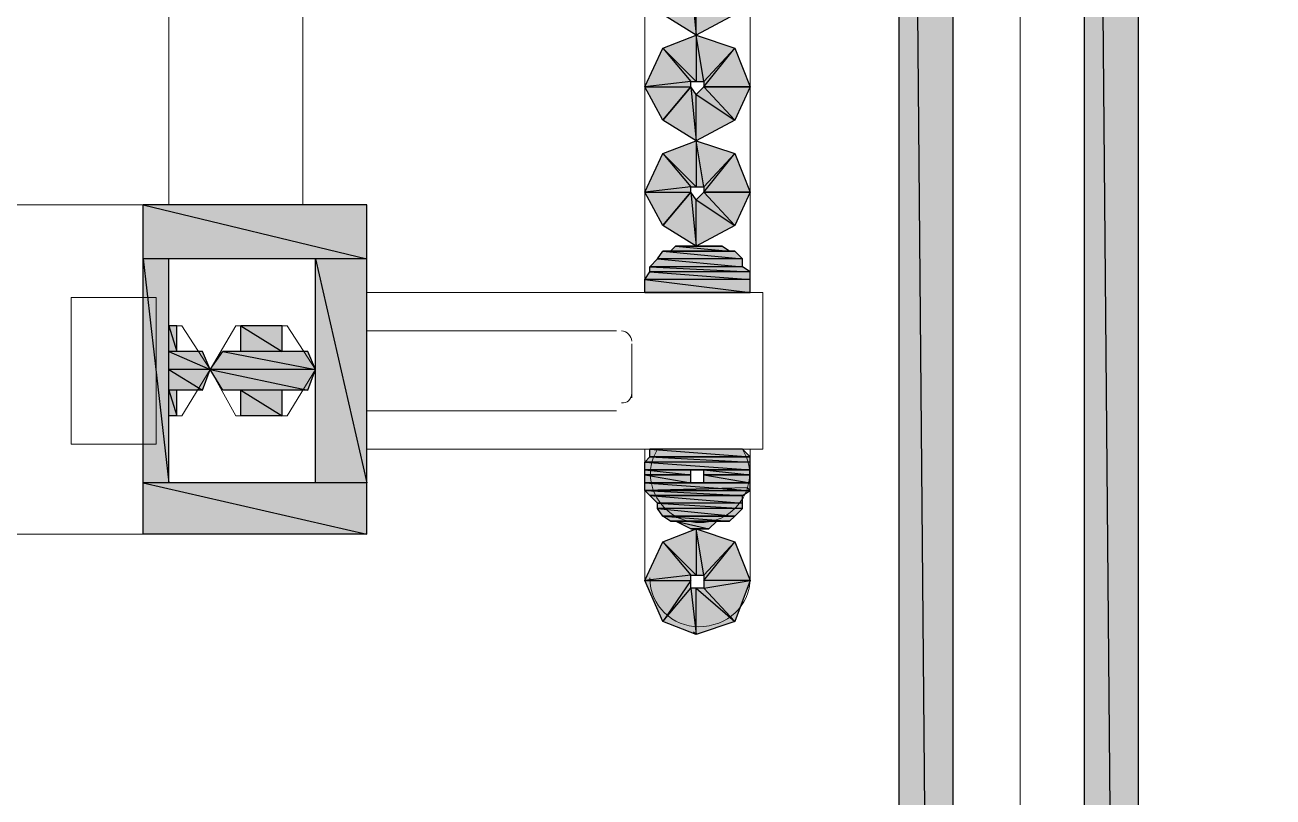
# Model space of a CAD drawing. Header units: millimetres. Extents: x 53 to 176, y -29 to 32.
# Drawn here: x 121.12 to 121.798, y -11.25 to -10.831 of the extents above; entities that cross this region are included whole.
import ezdxf

# ---------------------------------------------------------------- set-up
doc = ezdxf.new("R2010")
doc.units = ezdxf.units.MM
doc.layers.add('15 - Quadro de medição', color=6, linetype='Continuous')

msp = doc.modelspace()

# ---------------------------------------------------------------- hatches: boundary and pattern name
at = {"layer": '15 - Quadro de medição', "true_color": 0x000007}
h = msp.add_hatch(color=7, dxfattribs=at)
h.paths.add_polyline_path([(121.62431, -9.68853), (121.59498, -9.68853), (121.62431, -13.03237)])
h.paths.add_polyline_path([(121.59498, -9.68853), (121.62431, -13.03237), (121.59498, -13.03237)])
h = msp.add_hatch(color=7, dxfattribs=at)
h.paths.add_polyline_path([(121.72488, -9.68853), (121.69555, -9.68853), (121.72488, -13.03237)])
h.paths.add_polyline_path([(121.69555, -9.68853), (121.72488, -13.03237), (121.69555, -13.03237)])
h = msp.add_hatch(color=7, dxfattribs=at)
h.paths.add_polyline_path([(121.46648, -10.82549), (121.48184, -10.80734), (121.48464, -10.83667)])
h.paths.add_polyline_path([(121.48184, -10.80734), (121.48464, -10.83667), (121.48464, -10.81153)])
h.paths.add_polyline_path([(121.48464, -10.83667), (121.48464, -10.81153), (121.50559, -10.82549)])
h.paths.add_polyline_path([(121.48464, -10.81153), (121.50559, -10.82549), (121.48883, -10.80734)])
h.paths.add_polyline_path([(121.50559, -10.82549), (121.48883, -10.80734), (121.51397, -10.80734)])
h = msp.add_hatch(color=7, dxfattribs=at)
h.paths.add_polyline_path([(121.51397, -10.8646), (121.48883, -10.8646), (121.50559, -10.84365)])
h.paths.add_polyline_path([(121.48883, -10.8646), (121.50559, -10.84365), (121.48883, -10.86181)])
h.paths.add_polyline_path([(121.50559, -10.84365), (121.48883, -10.86181), (121.48464, -10.83667)])
h.paths.add_polyline_path([(121.48883, -10.86181), (121.48464, -10.83667), (121.48464, -10.86181)])
h.paths.add_polyline_path([(121.48464, -10.83667), (121.48464, -10.86181), (121.46648, -10.84365)])
h.paths.add_polyline_path([(121.48464, -10.86181), (121.46648, -10.84365), (121.48184, -10.86181)])
h.paths.add_polyline_path([(121.46648, -10.84365), (121.48184, -10.86181), (121.4567, -10.8646)])
h.paths.add_polyline_path([(121.48184, -10.86181), (121.4567, -10.8646), (121.48184, -10.8646)])
h.paths.add_polyline_path([(121.4567, -10.8646), (121.48184, -10.8646), (121.46648, -10.88276)])
h = msp.add_hatch(color=7, dxfattribs=at)
h.paths.add_polyline_path([(121.46648, -10.88276), (121.48184, -10.8646), (121.48464, -10.89394)])
h.paths.add_polyline_path([(121.48184, -10.8646), (121.48464, -10.89394), (121.48464, -10.86879)])
h.paths.add_polyline_path([(121.48464, -10.89394), (121.48464, -10.86879), (121.50559, -10.88276)])
h.paths.add_polyline_path([(121.48464, -10.86879), (121.50559, -10.88276), (121.48883, -10.8646)])
h.paths.add_polyline_path([(121.50559, -10.88276), (121.48883, -10.8646), (121.51397, -10.8646)])
h = msp.add_hatch(color=7, dxfattribs=at)
h.paths.add_polyline_path([(121.51397, -10.92187), (121.48883, -10.92187), (121.50559, -10.90092)])
h.paths.add_polyline_path([(121.48883, -10.92187), (121.50559, -10.90092), (121.48883, -10.91908)])
h.paths.add_polyline_path([(121.50559, -10.90092), (121.48883, -10.91908), (121.48464, -10.89394)])
h.paths.add_polyline_path([(121.48883, -10.91908), (121.48464, -10.89394), (121.48464, -10.91908)])
h.paths.add_polyline_path([(121.48464, -10.89394), (121.48464, -10.91908), (121.46648, -10.90092)])
h.paths.add_polyline_path([(121.48464, -10.91908), (121.46648, -10.90092), (121.48184, -10.91908)])
h.paths.add_polyline_path([(121.46648, -10.90092), (121.48184, -10.91908), (121.4567, -10.92187)])
h.paths.add_polyline_path([(121.48184, -10.91908), (121.4567, -10.92187), (121.48184, -10.92187)])
h.paths.add_polyline_path([(121.4567, -10.92187), (121.48184, -10.92187), (121.46648, -10.94003)])
h = msp.add_hatch(color=7, dxfattribs=at)
h.paths.add_polyline_path([(121.46648, -10.94003), (121.48184, -10.92187), (121.48464, -10.9512)])
h.paths.add_polyline_path([(121.48184, -10.92187), (121.48464, -10.9512), (121.48464, -10.92606)])
h.paths.add_polyline_path([(121.48464, -10.9512), (121.48464, -10.92606), (121.50559, -10.94003)])
h.paths.add_polyline_path([(121.48464, -10.92606), (121.50559, -10.94003), (121.48883, -10.92187)])
h.paths.add_polyline_path([(121.50559, -10.94003), (121.48883, -10.92187), (121.51397, -10.92187)])
h = msp.add_hatch(color=7, dxfattribs=at)
h.paths.add_polyline_path([(121.30585, -10.92885), (121.18433, -10.92885), (121.30585, -10.95819)])
h.paths.add_polyline_path([(121.18433, -10.92885), (121.30585, -10.95819), (121.18433, -10.95819)])
h = msp.add_hatch(color=7, dxfattribs=at)
h.paths.add_polyline_path([(121.50559, -10.954), (121.46648, -10.954), (121.50978, -10.95819)])
h.paths.add_polyline_path([(121.46648, -10.954), (121.50978, -10.95819), (121.46369, -10.95819)])
h = msp.add_hatch(color=7, dxfattribs=at)
h.paths.add_polyline_path([(121.4986, -10.9512), (121.47346, -10.9512), (121.50279, -10.954)])
h.paths.add_polyline_path([(121.47346, -10.9512), (121.50279, -10.954), (121.47067, -10.954)])
h = msp.add_hatch(color=7, dxfattribs=at)
h.paths.add_polyline_path([(121.1983, -10.95819), (121.18433, -10.95819), (121.1983, -11.0797)])
h.paths.add_polyline_path([(121.18433, -10.95819), (121.1983, -11.0797), (121.18433, -11.0797)])
h = msp.add_hatch(color=7, dxfattribs=at)
h.paths.add_polyline_path([(121.30585, -10.95819), (121.27792, -10.95819), (121.30585, -11.0797)])
h.paths.add_polyline_path([(121.27792, -10.95819), (121.30585, -11.0797), (121.27792, -11.0797)])
h = msp.add_hatch(color=7, dxfattribs=at)
h.paths.add_polyline_path([(121.50978, -10.95819), (121.46369, -10.95819), (121.50978, -10.96238)])
h.paths.add_polyline_path([(121.46369, -10.95819), (121.50978, -10.96238), (121.4595, -10.96238)])
h = msp.add_hatch(color=7, dxfattribs=at)
h.paths.add_polyline_path([(121.51397, -10.96517), (121.4595, -10.96517), (121.51397, -10.96936)])
h.paths.add_polyline_path([(121.4595, -10.96517), (121.51397, -10.96936), (121.4567, -10.96936)])
h = msp.add_hatch(color=7, dxfattribs=at)
h.paths.add_polyline_path([(121.50978, -10.96238), (121.4595, -10.96238), (121.51397, -10.96517)])
h.paths.add_polyline_path([(121.4595, -10.96238), (121.51397, -10.96517), (121.4595, -10.96517)])
h = msp.add_hatch(color=7, dxfattribs=at)
h.paths.add_polyline_path([(121.51397, -10.96936), (121.4567, -10.96936), (121.51397, -10.97634)])
h.paths.add_polyline_path([(121.4567, -10.96936), (121.51397, -10.97634), (121.4567, -10.97634)])
h.paths.add_polyline_path([(121.51397, -10.97634), (121.4567, -10.97634)])
h.paths.add_polyline_path([(121.4567, -10.97634), (121.51397, -10.97634), (121.51257, -10.97634)])
h = msp.add_hatch(color=7, dxfattribs=at)
h.paths.add_polyline_path([(121.20249, -10.9945), (121.1983, -10.9945), (121.20249, -11.00847)])
h.paths.add_polyline_path([(121.1983, -10.9945), (121.20249, -11.00847), (121.1983, -11.00847)])
h = msp.add_hatch(color=7, dxfattribs=at)
h.paths.add_polyline_path([(121.25976, -10.9945), (121.23741, -10.9945), (121.25976, -11.00847)])
h.paths.add_polyline_path([(121.23741, -10.9945), (121.25976, -11.00847), (121.23741, -11.00847)])
h = msp.add_hatch(color=7, dxfattribs=at)
h.paths.add_polyline_path([(121.21646, -11.00847), (121.1983, -11.00847), (121.22065, -11.01825)])
h.paths.add_polyline_path([(121.1983, -11.00847), (121.22065, -11.01825), (121.1983, -11.01825)])
h = msp.add_hatch(color=7, dxfattribs=at)
h.paths.add_polyline_path([(121.27373, -11.00847), (121.22763, -11.00847), (121.27792, -11.01825)])
h.paths.add_polyline_path([(121.22763, -11.00847), (121.27792, -11.01825), (121.22065, -11.01825)])
h = msp.add_hatch(color=7, dxfattribs=at)
h.paths.add_polyline_path([(121.22065, -11.01825), (121.1983, -11.01825), (121.21646, -11.02942)])
h.paths.add_polyline_path([(121.1983, -11.01825), (121.21646, -11.02942), (121.1983, -11.02942)])
h = msp.add_hatch(color=7, dxfattribs=at)
h.paths.add_polyline_path([(121.27792, -11.01825), (121.22065, -11.01825), (121.27373, -11.02942)])
h.paths.add_polyline_path([(121.22065, -11.01825), (121.27373, -11.02942), (121.22763, -11.02942)])
h = msp.add_hatch(color=7, dxfattribs=at)
h.paths.add_polyline_path([(121.20249, -11.02942), (121.1983, -11.02942), (121.20249, -11.04339)])
h.paths.add_polyline_path([(121.1983, -11.02942), (121.20249, -11.04339), (121.1983, -11.04339)])
h = msp.add_hatch(color=7, dxfattribs=at)
h.paths.add_polyline_path([(121.25976, -11.02942), (121.23741, -11.02942), (121.25976, -11.04339)])
h.paths.add_polyline_path([(121.23741, -11.02942), (121.25976, -11.04339), (121.23741, -11.04339)])
h = msp.add_hatch(color=7, dxfattribs=at)
h.paths.add_polyline_path([(121.50978, -11.06155), (121.4595, -11.06155), (121.51397, -11.06574)])
h.paths.add_polyline_path([(121.4595, -11.06155), (121.51397, -11.06574), (121.4595, -11.06574)])
h.paths.add_polyline_path([(121.51397, -11.06574), (121.4595, -11.06574)])
h.paths.add_polyline_path([(121.4595, -11.06574), (121.51397, -11.06574), (121.51257, -11.06574)])
h = msp.add_hatch(color=7, dxfattribs=at)
h.paths.add_polyline_path([(121.51397, -11.06574), (121.4595, -11.06574), (121.51397, -11.06853)])
h.paths.add_polyline_path([(121.4595, -11.06574), (121.51397, -11.06853), (121.4567, -11.06853)])
h = msp.add_hatch(color=7, dxfattribs=at)
h.paths.add_polyline_path([(121.51397, -11.06853), (121.4567, -11.06853), (121.51397, -11.07272)])
h.paths.add_polyline_path([(121.4567, -11.06853), (121.51397, -11.07272), (121.4567, -11.07272)])
h.paths.add_polyline_path([(121.51397, -11.07272), (121.4567, -11.07272)])
h.paths.add_polyline_path([(121.4567, -11.07272), (121.51397, -11.07272), (121.51257, -11.07272)])
h.paths.add_polyline_path([(121.51397, -11.07272), (121.51257, -11.07272), (121.48464, -11.07272)])
h.paths.add_polyline_path([(121.51397, -11.07272), (121.48464, -11.07272)])
h = msp.add_hatch(color=7, dxfattribs=at)
h.paths.add_polyline_path([(121.48184, -11.07272), (121.48045, -11.07272), (121.4567, -11.07272)])
h.paths.add_polyline_path([(121.48184, -11.07272), (121.4567, -11.07272), (121.48464, -11.07272)])
h = msp.add_hatch(color=7, dxfattribs=at)
h.paths.add_polyline_path([(121.4567, -11.07272), (121.48184, -11.07272), (121.48045, -11.07272)])
h.paths.add_polyline_path([(121.48184, -11.07272), (121.48045, -11.07272), (121.4567, -11.07272)])
h = msp.add_hatch(color=7, dxfattribs=at)
h.paths.add_polyline_path([(121.48184, -11.07272), (121.4567, -11.07272), (121.48184, -11.07551)])
h.paths.add_polyline_path([(121.4567, -11.07272), (121.48184, -11.07551), (121.4567, -11.07551)])
h = msp.add_hatch(color=7, dxfattribs=at)
h.paths.add_polyline_path([(121.4567, -11.07551), (121.48184, -11.07551), (121.48045, -11.07551)])
h.paths.add_polyline_path([(121.48184, -11.07551), (121.48045, -11.07551), (121.4567, -11.07551)])
h = msp.add_hatch(color=7, dxfattribs=at)
h.paths.add_polyline_path([(121.4567, -11.07551), (121.48184, -11.07551), (121.48045, -11.07551)])
h.paths.add_polyline_path([(121.48184, -11.07551), (121.48045, -11.07551), (121.4567, -11.07551)])
h = msp.add_hatch(color=7, dxfattribs=at)
h.paths.add_polyline_path([(121.4567, -11.07551), (121.48184, -11.07551), (121.48045, -11.07551)])
h.paths.add_polyline_path([(121.48184, -11.07551), (121.48045, -11.07551), (121.4567, -11.07551)])
h = msp.add_hatch(color=7, dxfattribs=at)
h.paths.add_polyline_path([(121.4567, -11.07551), (121.48184, -11.07551), (121.48045, -11.07551)])
h.paths.add_polyline_path([(121.48184, -11.07551), (121.48045, -11.07551), (121.4567, -11.07551)])
h.paths.add_polyline_path([(121.48184, -11.07551), (121.4567, -11.07551)])
h.paths.add_polyline_path([(121.4567, -11.07551), (121.48184, -11.07551), (121.48045, -11.07551)])
h = msp.add_hatch(color=7, dxfattribs=at)
h.paths.add_polyline_path([(121.4567, -11.07551), (121.48184, -11.07551), (121.48045, -11.07551)])
h.paths.add_polyline_path([(121.48184, -11.07551), (121.48045, -11.07551), (121.4567, -11.07551)])
h = msp.add_hatch(color=7, dxfattribs=at)
h.paths.add_polyline_path([(121.48184, -11.07551), (121.4567, -11.07551), (121.48184, -11.0797)])
h.paths.add_polyline_path([(121.4567, -11.07551), (121.48184, -11.0797), (121.4567, -11.0797)])
h = msp.add_hatch(color=7, dxfattribs=at)
h.paths.add_polyline_path([(121.48883, -11.07272), (121.51397, -11.07272), (121.51257, -11.07272)])
h.paths.add_polyline_path([(121.51397, -11.07272), (121.51257, -11.07272), (121.48883, -11.07272)])
h = msp.add_hatch(color=7, dxfattribs=at)
h.paths.add_polyline_path([(121.48883, -11.07272), (121.51397, -11.07272), (121.51257, -11.07272)])
h.paths.add_polyline_path([(121.51397, -11.07272), (121.51257, -11.07272), (121.48883, -11.07272)])
h = msp.add_hatch(color=7, dxfattribs=at)
h.paths.add_polyline_path([(121.48883, -11.07272), (121.51397, -11.07272), (121.51257, -11.07272)])
h.paths.add_polyline_path([(121.51397, -11.07272), (121.51257, -11.07272), (121.48883, -11.07272)])
h = msp.add_hatch(color=7, dxfattribs=at)
h.paths.add_polyline_path([(121.51397, -11.07272), (121.48883, -11.07272), (121.51397, -11.07551)])
h.paths.add_polyline_path([(121.48883, -11.07272), (121.51397, -11.07551), (121.48883, -11.07551)])
h = msp.add_hatch(color=7, dxfattribs=at)
h.paths.add_polyline_path([(121.48883, -11.07551), (121.51397, -11.07551), (121.51257, -11.07551)])
h.paths.add_polyline_path([(121.51397, -11.07551), (121.51257, -11.07551), (121.48883, -11.07551)])
h.paths.add_polyline_path([(121.51397, -11.07551), (121.48883, -11.07551)])
h.paths.add_polyline_path([(121.48883, -11.07551), (121.51397, -11.07551), (121.51257, -11.07551)])
h = msp.add_hatch(color=7, dxfattribs=at)
h.paths.add_polyline_path([(121.48883, -11.07551), (121.51397, -11.07551), (121.51257, -11.07551)])
h.paths.add_polyline_path([(121.51397, -11.07551), (121.51257, -11.07551), (121.48883, -11.07551)])
h = msp.add_hatch(color=7, dxfattribs=at)
h.paths.add_polyline_path([(121.48883, -11.07551), (121.51397, -11.07551), (121.51257, -11.07551)])
h.paths.add_polyline_path([(121.51397, -11.07551), (121.51257, -11.07551), (121.48883, -11.07551)])
h = msp.add_hatch(color=7, dxfattribs=at)
h.paths.add_polyline_path([(121.48883, -11.07551), (121.51397, -11.07551), (121.51257, -11.07551)])
h.paths.add_polyline_path([(121.51397, -11.07551), (121.51257, -11.07551), (121.48883, -11.07551)])
h.paths.add_polyline_path([(121.51397, -11.07551), (121.48883, -11.07551)])
h.paths.add_polyline_path([(121.48883, -11.07551), (121.51397, -11.07551), (121.51257, -11.07551)])
h = msp.add_hatch(color=7, dxfattribs=at)
h.paths.add_polyline_path([(121.48883, -11.07551), (121.51397, -11.07551), (121.51257, -11.07551)])
h.paths.add_polyline_path([(121.51397, -11.07551), (121.51257, -11.07551), (121.48883, -11.07551)])
h = msp.add_hatch(color=7, dxfattribs=at)
h.paths.add_polyline_path([(121.51397, -11.07551), (121.48883, -11.07551), (121.51397, -11.0797)])
h.paths.add_polyline_path([(121.48883, -11.07551), (121.51397, -11.0797), (121.48883, -11.0797)])
h = msp.add_hatch(color=7, dxfattribs=at)
h.paths.add_polyline_path([(121.30585, -11.0797), (121.18433, -11.0797), (121.30585, -11.10764)])
h.paths.add_polyline_path([(121.18433, -11.0797), (121.30585, -11.10764), (121.18433, -11.10764)])
h = msp.add_hatch(color=7, dxfattribs=at)
h.paths.add_polyline_path([(121.48464, -11.0797), (121.4567, -11.0797)])
h.paths.add_polyline_path([(121.48464, -11.0797), (121.4567, -11.0797), (121.48184, -11.0797)])
h = msp.add_hatch(color=7, dxfattribs=at)
h.paths.add_polyline_path([(121.51397, -11.0797), (121.4567, -11.0797), (121.51397, -11.08389)])
h.paths.add_polyline_path([(121.4567, -11.0797), (121.51397, -11.08389), (121.4567, -11.08389)])
h.paths.add_polyline_path([(121.51397, -11.08389), (121.4567, -11.08389)])
h.paths.add_polyline_path([(121.4567, -11.08389), (121.51397, -11.08389), (121.51257, -11.0825)])
h = msp.add_hatch(color=7, dxfattribs=at)
h.paths.add_polyline_path([(121.48464, -11.0797), (121.51397, -11.0797), (121.51257, -11.0797)])
h.paths.add_polyline_path([(121.51397, -11.0797), (121.51257, -11.0797), (121.48464, -11.0797)])
h = msp.add_hatch(color=7, dxfattribs=at)
h.paths.add_polyline_path([(121.48883, -11.0797), (121.51397, -11.0797), (121.51257, -11.0797)])
h.paths.add_polyline_path([(121.51397, -11.0797), (121.51257, -11.0797), (121.48883, -11.0797)])
h = msp.add_hatch(color=7, dxfattribs=at)
h.paths.add_polyline_path([(121.48883, -11.0797), (121.51397, -11.0797), (121.51257, -11.0797)])
h.paths.add_polyline_path([(121.51397, -11.0797), (121.51257, -11.0797), (121.48883, -11.0797)])
h = msp.add_hatch(color=7, dxfattribs=at)
h.paths.add_polyline_path([(121.51397, -11.08389), (121.4567, -11.08389), (121.50978, -11.08669)])
h.paths.add_polyline_path([(121.4567, -11.08389), (121.50978, -11.08669), (121.4595, -11.08669)])
h.paths.add_polyline_path([(121.50978, -11.08669), (121.4595, -11.08669)])
h.paths.add_polyline_path([(121.4595, -11.08669), (121.50978, -11.08669)])
h = msp.add_hatch(color=7, dxfattribs=at)
h.paths.add_polyline_path([(121.50978, -11.08669), (121.4595, -11.08669), (121.50978, -11.09088)])
h.paths.add_polyline_path([(121.4595, -11.08669), (121.50978, -11.09088), (121.46369, -11.09088)])
h = msp.add_hatch(color=7, dxfattribs=at)
h.paths.add_polyline_path([(121.50978, -11.09088), (121.46369, -11.09088), (121.50978, -11.09367)])
h.paths.add_polyline_path([(121.46369, -11.09088), (121.50978, -11.09367), (121.46369, -11.09367)])
h = msp.add_hatch(color=7, dxfattribs=at)
h.paths.add_polyline_path([(121.50978, -11.09367), (121.46369, -11.09367), (121.50559, -11.09786)])
h.paths.add_polyline_path([(121.46369, -11.09367), (121.50559, -11.09786), (121.46648, -11.09786)])
h.paths.add_polyline_path([(121.50559, -11.09786), (121.46648, -11.09786)])
h.paths.add_polyline_path([(121.46648, -11.09786), (121.50559, -11.09786)])
h = msp.add_hatch(color=7, dxfattribs=at)
h.paths.add_polyline_path([(121.50559, -11.09786), (121.46648, -11.09786), (121.50279, -11.10066)])
h.paths.add_polyline_path([(121.46648, -11.09786), (121.50279, -11.10066), (121.47067, -11.10066)])
h = msp.add_hatch(color=7, dxfattribs=at)
h.paths.add_polyline_path([(121.4986, -11.10066), (121.47067, -11.10066)])
h.paths.add_polyline_path([(121.4986, -11.10066), (121.47067, -11.10066), (121.50279, -11.10066)])
h = msp.add_hatch(color=7, dxfattribs=at)
h.paths.add_polyline_path([(121.4986, -11.10066), (121.47067, -11.10066), (121.49581, -11.10066)])
h.paths.add_polyline_path([(121.47067, -11.10066), (121.49581, -11.10066), (121.47346, -11.10066)])
h.paths.add_polyline_path([(121.49581, -11.10066), (121.47346, -11.10066)])
h.paths.add_polyline_path([(121.47346, -11.10066), (121.49581, -11.10066)])
h = msp.add_hatch(color=7, dxfattribs=at)
h.paths.add_polyline_path([(121.49581, -11.10066), (121.47346, -11.10066), (121.49162, -11.10485)])
h.paths.add_polyline_path([(121.47346, -11.10066), (121.49162, -11.10485), (121.48184, -11.10485)])
h.paths.add_polyline_path([(121.49162, -11.10485), (121.48184, -11.10485), (121.48464, -11.10485)])
h = msp.add_hatch(color=7, dxfattribs=at)
h.paths.add_polyline_path([(121.50559, -11.15513), (121.48883, -11.13697), (121.51397, -11.13278)])
h.paths.add_polyline_path([(121.48883, -11.13697), (121.51397, -11.13278), (121.48883, -11.13278)])
h.paths.add_polyline_path([(121.51397, -11.13278), (121.48883, -11.13278), (121.50559, -11.11183)])
h.paths.add_polyline_path([(121.48883, -11.13278), (121.50559, -11.11183), (121.48883, -11.12999)])
h.paths.add_polyline_path([(121.50559, -11.11183), (121.48883, -11.12999), (121.48464, -11.10485)])
h.paths.add_polyline_path([(121.48883, -11.12999), (121.48464, -11.10485), (121.48464, -11.12999)])
h.paths.add_polyline_path([(121.48464, -11.10485), (121.48464, -11.12999), (121.46648, -11.11183)])
h.paths.add_polyline_path([(121.48464, -11.12999), (121.46648, -11.11183), (121.48184, -11.12999)])
h.paths.add_polyline_path([(121.46648, -11.11183), (121.48184, -11.12999), (121.4567, -11.13278)])
h.paths.add_polyline_path([(121.48184, -11.12999), (121.4567, -11.13278), (121.48184, -11.13278)])
h.paths.add_polyline_path([(121.4567, -11.13278), (121.48184, -11.13278), (121.46648, -11.15513)])
h.paths.add_polyline_path([(121.48184, -11.13278), (121.46648, -11.15513), (121.48184, -11.13697)])
h.paths.add_polyline_path([(121.46648, -11.15513), (121.48184, -11.13697), (121.48464, -11.16211)])
h.paths.add_polyline_path([(121.48184, -11.13697), (121.48464, -11.16211), (121.48464, -11.13697)])
h.paths.add_polyline_path([(121.48464, -11.16211), (121.48464, -11.13697), (121.50559, -11.15513)])
h.paths.add_polyline_path([(121.48464, -11.13697), (121.50559, -11.15513), (121.48883, -11.13697)])

# ---------------------------------------------------------------- linework, layer by layer
at = {"layer": '15 - Quadro de medição', "color": 7, "linetype": 'Continuous', "lineweight": 20, "true_color": 0x000007}
for points in [[(119.80713, -9.32817), (121.66063, -9.32817), (121.66063, -13.03237), (119.80713, -13.03237)], [(121.66063, -9.32817), (123.51273, -9.32817), (123.51273, -13.03237), (121.66063, -13.03237)], [(120.73458, -10.92885), (121.30585, -10.92885), (121.30585, -11.10764), (120.1647, -11.10764), (120.1647, -10.92885)], [(121.14522, -11.05875), (121.19132, -11.05875), (121.19132, -10.97914), (121.14522, -10.97914)], [(121.26255, -10.9945), (121.27792, -11.01825), (121.26255, -11.04339), (121.23462, -11.04339), (121.22065, -11.01825), (121.23462, -10.9945)]]:
    msp.add_lwpolyline(points, close=True, dxfattribs=at)
for points in [[(119.87976, -9.46645), (121.59498, -9.46645), (121.59498, -13.03237), (119.87278, -13.03237), (119.87138, -13.03098), (119.80713, -13.03237)], [(121.66063, -9.55305), (121.66063, -13.03237), (119.80713, -13.03237), (119.80713, -9.55305)], [(121.59498, -13.03237), (121.62431, -13.03237), (121.62431, -9.68853)], [(121.72488, -13.03237), (121.69555, -13.03237), (121.69555, -9.68853)], [(121.4567, -10.06845), (121.4567, -10.97634), (121.4567, -10.97634)], [(121.51397, -10.97634), (121.51397, -10.06845), (121.51397, -10.06845)], [(121.1983, -10.92885), (121.1983, -10.58665), (121.1983, -10.58665)], [(121.27093, -10.92885), (121.27093, -10.81572), (121.1983, -10.81572)], [(121.18433, -10.92885), (121.18433, -11.10764), (121.18433, -11.10764)], [(121.1983, -10.95819), (121.27792, -10.95819), (121.27792, -11.0797), (121.1983, -11.0797)], [(121.1983, -10.95819), (121.1983, -11.0797), (121.1983, -11.0797)], [(121.30585, -10.97634), (121.52095, -10.97634), (121.52095, -11.06155), (121.30585, -11.06155)], [(121.1983, -10.9945), (121.20529, -10.9945), (121.22065, -11.01825), (121.20529, -11.04339), (121.1983, -11.04339)], [(121.20529, -10.9945), (121.20249, -10.9945), (121.20249, -11.00847)], [(121.23741, -10.9945), (121.23741, -11.00847), (121.23741, -11.00847)], [(121.25976, -10.9945), (121.25976, -11.00847), (121.25976, -11.00847)], [(121.44134, -10.9973), (121.30585, -10.9973), (121.30585, -10.9973)], [(121.21646, -11.00847), (121.20249, -11.00847), (121.20249, -11.00847)], [(121.23741, -11.00847), (121.22763, -11.00847), (121.22763, -11.00847)], [(121.27373, -11.00847), (121.25976, -11.00847), (121.25976, -11.00847)], [(121.44972, -11.03361), (121.44972, -11.00428), (121.44972, -11.00428)], [(121.21646, -11.02942), (121.20249, -11.02942), (121.20249, -11.02942)], [(121.20249, -11.02942), (121.20249, -11.04339), (121.20249, -11.04339)], [(121.23741, -11.02942), (121.22763, -11.02942), (121.22763, -11.02942)], [(121.23741, -11.02942), (121.23741, -11.04339), (121.23741, -11.04339)], [(121.25976, -11.02942), (121.25976, -11.04339), (121.25976, -11.04339)], [(121.27373, -11.02942), (121.25976, -11.02942), (121.25976, -11.02942)], [(121.30585, -11.0406), (121.44134, -11.0406), (121.44134, -11.0406)], [(121.4567, -11.06155), (121.4567, -11.13278), (121.4567, -11.13278)], [(121.51397, -11.13278), (121.51397, -11.06155), (121.51397, -11.06155)], [(121.48464, -11.16211), (121.48324, -11.16072), (121.48324, -11.16072)]]:
    msp.add_lwpolyline(points, dxfattribs=at)
at = {"layer": '15 - Quadro de medição', "color": 7, "linetype": 'Continuous', "lineweight": -2, "true_color": 0x000007}
for points in [[(121.62431, -9.68853), (121.59498, -9.68853), (121.62431, -13.03237)], [(121.59498, -9.68853), (121.62431, -13.03237), (121.59498, -13.03237)], [(121.72488, -9.68853), (121.69555, -9.68853), (121.72488, -13.03237)], [(121.69555, -9.68853), (121.72488, -13.03237), (121.69555, -13.03237)], [(121.46648, -10.82549), (121.48184, -10.80734), (121.48464, -10.83667)], [(121.48184, -10.80734), (121.48464, -10.83667), (121.48464, -10.81153)], [(121.48464, -10.83667), (121.48464, -10.81153), (121.50559, -10.82549)], [(121.48464, -10.83667), (121.48464, -10.86181), (121.46648, -10.84365)], [(121.50559, -10.84365), (121.48883, -10.86181), (121.48464, -10.83667)], [(121.48883, -10.86181), (121.48464, -10.83667), (121.48464, -10.86181)], [(121.46648, -10.84365), (121.48184, -10.86181), (121.4567, -10.8646)], [(121.48464, -10.86181), (121.46648, -10.84365), (121.48184, -10.86181)], [(121.51397, -10.8646), (121.48883, -10.8646), (121.50559, -10.84365)], [(121.48883, -10.8646), (121.50559, -10.84365), (121.48883, -10.86181)], [(121.48184, -10.86181), (121.4567, -10.8646), (121.48184, -10.8646)], [(121.4567, -10.8646), (121.48184, -10.8646), (121.46648, -10.88276)], [(121.46648, -10.88276), (121.48184, -10.8646), (121.48464, -10.89394)], [(121.48184, -10.8646), (121.48464, -10.89394), (121.48464, -10.86879)], [(121.48464, -10.86879), (121.50559, -10.88276), (121.48883, -10.8646)], [(121.50559, -10.88276), (121.48883, -10.8646), (121.51397, -10.8646)], [(121.48464, -10.89394), (121.48464, -10.86879), (121.50559, -10.88276)], [(121.48464, -10.89394), (121.48464, -10.91908), (121.46648, -10.90092)], [(121.50559, -10.90092), (121.48883, -10.91908), (121.48464, -10.89394)], [(121.48883, -10.91908), (121.48464, -10.89394), (121.48464, -10.91908)], [(121.46648, -10.90092), (121.48184, -10.91908), (121.4567, -10.92187)], [(121.48464, -10.91908), (121.46648, -10.90092), (121.48184, -10.91908)], [(121.51397, -10.92187), (121.48883, -10.92187), (121.50559, -10.90092)], [(121.48883, -10.92187), (121.50559, -10.90092), (121.48883, -10.91908)], [(121.48184, -10.91908), (121.4567, -10.92187), (121.48184, -10.92187)], [(121.4567, -10.92187), (121.48184, -10.92187), (121.46648, -10.94003)], [(121.46648, -10.94003), (121.48184, -10.92187), (121.48464, -10.9512)], [(121.48184, -10.92187), (121.48464, -10.9512), (121.48464, -10.92606)], [(121.48464, -10.92606), (121.50559, -10.94003), (121.48883, -10.92187)], [(121.48464, -10.9512), (121.48464, -10.92606), (121.50559, -10.94003)], [(121.50559, -10.94003), (121.48883, -10.92187), (121.51397, -10.92187)], [(121.30585, -10.92885), (121.18433, -10.92885), (121.30585, -10.95819)], [(121.18433, -10.92885), (121.30585, -10.95819), (121.18433, -10.95819)], [(121.46648, -10.954), (121.50978, -10.95819), (121.46369, -10.95819)], [(121.47067, -10.954), (121.50559, -10.954), (121.46648, -10.954)], [(121.50559, -10.954), (121.46648, -10.954), (121.50978, -10.95819)], [(121.47346, -10.9512), (121.50279, -10.954), (121.47067, -10.954)], [(121.50279, -10.954), (121.47067, -10.954), (121.50559, -10.954)], [(121.47765, -10.9512), (121.4986, -10.9512), (121.47346, -10.9512)], [(121.4986, -10.9512), (121.47346, -10.9512), (121.50279, -10.954)], [(121.48184, -10.9512), (121.49162, -10.9512), (121.47765, -10.9512)], [(121.49162, -10.9512), (121.47765, -10.9512), (121.4986, -10.9512)], [(121.48883, -10.9512), (121.48184, -10.9512), (121.49162, -10.9512)], [(121.1983, -10.95819), (121.18433, -10.95819), (121.1983, -11.0797)], [(121.18433, -10.95819), (121.1983, -11.0797), (121.18433, -11.0797)], [(121.30585, -10.95819), (121.27792, -10.95819), (121.30585, -11.0797)], [(121.27792, -10.95819), (121.30585, -11.0797), (121.27792, -11.0797)], [(121.46369, -10.95819), (121.50978, -10.96238), (121.4595, -10.96238)], [(121.50978, -10.95819), (121.46369, -10.95819), (121.50978, -10.96238)], [(121.4595, -10.96517), (121.51397, -10.96936), (121.4567, -10.96936)], [(121.50978, -10.96238), (121.4595, -10.96238), (121.51397, -10.96517)], [(121.4595, -10.96238), (121.51397, -10.96517), (121.4595, -10.96517)], [(121.51397, -10.96517), (121.4595, -10.96517), (121.51397, -10.96936)], [(121.51397, -10.96936), (121.4567, -10.96936), (121.51397, -10.97634)], [(121.4567, -10.96936), (121.51397, -10.97634), (121.4567, -10.97634)], [(121.51397, -10.97634), (121.4567, -10.97634)], [(121.4567, -10.97634), (121.51397, -10.97634), (121.51257, -10.97634)], [(121.20249, -10.9945), (121.1983, -10.9945), (121.20249, -11.00847)], [(121.1983, -10.9945), (121.20249, -11.00847), (121.1983, -11.00847)], [(121.25976, -10.9945), (121.23741, -10.9945), (121.25976, -11.00847)], [(121.23741, -10.9945), (121.25976, -11.00847), (121.23741, -11.00847)], [(121.21646, -11.00847), (121.1983, -11.00847), (121.22065, -11.01825)], [(121.1983, -11.00847), (121.22065, -11.01825), (121.1983, -11.01825)], [(121.22763, -11.00847), (121.27792, -11.01825), (121.22065, -11.01825)], [(121.27373, -11.00847), (121.22763, -11.00847), (121.27792, -11.01825)], [(121.22065, -11.01825), (121.1983, -11.01825), (121.21646, -11.02942)], [(121.1983, -11.01825), (121.21646, -11.02942), (121.1983, -11.02942)], [(121.27792, -11.01825), (121.22065, -11.01825), (121.27373, -11.02942)], [(121.22065, -11.01825), (121.27373, -11.02942), (121.22763, -11.02942)], [(121.20249, -11.02942), (121.1983, -11.02942), (121.20249, -11.04339)], [(121.1983, -11.02942), (121.20249, -11.04339), (121.1983, -11.04339)], [(121.25976, -11.02942), (121.23741, -11.02942), (121.25976, -11.04339)], [(121.23741, -11.02942), (121.25976, -11.04339), (121.23741, -11.04339)], [(121.50978, -11.06155), (121.4595, -11.06155), (121.51397, -11.06574)], [(121.4595, -11.06155), (121.51397, -11.06574), (121.4595, -11.06574)], [(121.4595, -11.06574), (121.51397, -11.06853), (121.4567, -11.06853)], [(121.51397, -11.06853), (121.4567, -11.06853), (121.51397, -11.07272)], [(121.4567, -11.06853), (121.51397, -11.07272), (121.4567, -11.07272)], [(121.51397, -11.06574), (121.4595, -11.06574)], [(121.4595, -11.06574), (121.51397, -11.06574), (121.51257, -11.06574)], [(121.51397, -11.06574), (121.4595, -11.06574), (121.51397, -11.06853)], [(121.51397, -11.07272), (121.4567, -11.07272)], [(121.4567, -11.07272), (121.51397, -11.07272), (121.51257, -11.07272)], [(121.4567, -11.07272), (121.48464, -11.07272), (121.48464, -11.07272)], [(121.48464, -11.07272), (121.48464, -11.07272), (121.4567, -11.07272)], [(121.4567, -11.07272), (121.48464, -11.07272), (121.48464, -11.07272)], [(121.48464, -11.07272), (121.48464, -11.07272), (121.4567, -11.07272)], [(121.4567, -11.07272), (121.48464, -11.07272), (121.48464, -11.07272)], [(121.48464, -11.07272), (121.48464, -11.07272), (121.4567, -11.07272)], [(121.48184, -11.07272), (121.48045, -11.07272), (121.4567, -11.07272)], [(121.48184, -11.07272), (121.4567, -11.07272), (121.48464, -11.07272)], [(121.4567, -11.07272), (121.48184, -11.07272), (121.48045, -11.07272)], [(121.48184, -11.07272), (121.48045, -11.07272), (121.4567, -11.07272)], [(121.48184, -11.07272), (121.4567, -11.07272), (121.48184, -11.07551)], [(121.4567, -11.07272), (121.48184, -11.07551), (121.4567, -11.07551)], [(121.4567, -11.07551), (121.48184, -11.07551), (121.48045, -11.07551)], [(121.48184, -11.07551), (121.48045, -11.07551), (121.4567, -11.07551)], [(121.4567, -11.07551), (121.48184, -11.07551), (121.48045, -11.07551)], [(121.48184, -11.07551), (121.48045, -11.07551), (121.4567, -11.07551)], [(121.4567, -11.07551), (121.48184, -11.07551), (121.48045, -11.07551)], [(121.48184, -11.07551), (121.48045, -11.07551), (121.4567, -11.07551)], [(121.4567, -11.07551), (121.48184, -11.07551), (121.48045, -11.07551)], [(121.48184, -11.07551), (121.48045, -11.07551), (121.4567, -11.07551)], [(121.48184, -11.07551), (121.4567, -11.07551)], [(121.4567, -11.07551), (121.48184, -11.07551), (121.48045, -11.07551)], [(121.4567, -11.07551), (121.48184, -11.07551), (121.48045, -11.07551)], [(121.48184, -11.07551), (121.48045, -11.07551), (121.4567, -11.07551)], [(121.48184, -11.07551), (121.4567, -11.07551), (121.48184, -11.0797)], [(121.4567, -11.07551), (121.48184, -11.0797), (121.4567, -11.0797)], [(121.51397, -11.07272), (121.51257, -11.07272), (121.48464, -11.07272)], [(121.51397, -11.07272), (121.48464, -11.07272)], [(121.51397, -11.07272), (121.48464, -11.07272)], [(121.48464, -11.07272), (121.51397, -11.07272), (121.48883, -11.07272)], [(121.48883, -11.07272), (121.51397, -11.07272), (121.51257, -11.07272)], [(121.51397, -11.07272), (121.51257, -11.07272), (121.48883, -11.07272)], [(121.48883, -11.07272), (121.51397, -11.07272), (121.51257, -11.07272)], [(121.51397, -11.07272), (121.51257, -11.07272), (121.48883, -11.07272)], [(121.48883, -11.07272), (121.51397, -11.07272), (121.51257, -11.07272)], [(121.51397, -11.07272), (121.51257, -11.07272), (121.48883, -11.07272)], [(121.51397, -11.07272), (121.48883, -11.07272), (121.51397, -11.07551)], [(121.48883, -11.07272), (121.51397, -11.07551), (121.48883, -11.07551)], [(121.48883, -11.07551), (121.51397, -11.07551), (121.51257, -11.07551)], [(121.51397, -11.07551), (121.51257, -11.07551), (121.48883, -11.07551)], [(121.51397, -11.07551), (121.48883, -11.07551)], [(121.48883, -11.07551), (121.51397, -11.07551), (121.51257, -11.07551)], [(121.48883, -11.07551), (121.51397, -11.07551), (121.51257, -11.07551)], [(121.51397, -11.07551), (121.51257, -11.07551), (121.48883, -11.07551)], [(121.48883, -11.07551), (121.51397, -11.07551), (121.51257, -11.07551)], [(121.51397, -11.07551), (121.51257, -11.07551), (121.48883, -11.07551)], [(121.48883, -11.07551), (121.51397, -11.07551), (121.51257, -11.07551)], [(121.51397, -11.07551), (121.51257, -11.07551), (121.48883, -11.07551)], [(121.51397, -11.07551), (121.48883, -11.07551)], [(121.48883, -11.07551), (121.51397, -11.07551), (121.51257, -11.07551)], [(121.48883, -11.07551), (121.51397, -11.07551), (121.51257, -11.07551)], [(121.51397, -11.07551), (121.51257, -11.07551), (121.48883, -11.07551)], [(121.51397, -11.07551), (121.48883, -11.07551), (121.51397, -11.0797)], [(121.48883, -11.07551), (121.51397, -11.0797), (121.48883, -11.0797)], [(121.30585, -11.0797), (121.18433, -11.0797), (121.30585, -11.10764)], [(121.18433, -11.0797), (121.30585, -11.10764), (121.18433, -11.10764)], [(121.48464, -11.0797), (121.48464, -11.0797), (121.4567, -11.0797)], [(121.48464, -11.0797), (121.4567, -11.0797), (121.48184, -11.0797)], [(121.4567, -11.0797), (121.48464, -11.0797), (121.48464, -11.0797)], [(121.48464, -11.0797), (121.48464, -11.0797), (121.4567, -11.0797)], [(121.4567, -11.0797), (121.48464, -11.0797), (121.48464, -11.0797)], [(121.48464, -11.0797), (121.48464, -11.0797), (121.4567, -11.0797)], [(121.4567, -11.0797), (121.48464, -11.0797), (121.48464, -11.0797)], [(121.48464, -11.0797), (121.48464, -11.0797), (121.4567, -11.0797)], [(121.51397, -11.0797), (121.4567, -11.0797), (121.51397, -11.08389)], [(121.4567, -11.0797), (121.51397, -11.08389), (121.4567, -11.08389)], [(121.4567, -11.08389), (121.51397, -11.08389), (121.51257, -11.0825)], [(121.48883, -11.0797), (121.51397, -11.0797), (121.48464, -11.0797)], [(121.48464, -11.0797), (121.51397, -11.0797), (121.51257, -11.0797)], [(121.51397, -11.0797), (121.51257, -11.0797), (121.48464, -11.0797)], [(121.48883, -11.0797), (121.51397, -11.0797), (121.51257, -11.0797)], [(121.51397, -11.0797), (121.51257, -11.0797), (121.48883, -11.0797)], [(121.48883, -11.0797), (121.51397, -11.0797), (121.51257, -11.0797)], [(121.51397, -11.0797), (121.51257, -11.0797), (121.48883, -11.0797)], [(121.51397, -11.0797), (121.48883, -11.0797)], [(121.51397, -11.08389), (121.4567, -11.08389)], [(121.51397, -11.08389), (121.4567, -11.08389), (121.50978, -11.08669)], [(121.4567, -11.08389), (121.50978, -11.08669), (121.4595, -11.08669)], [(121.50978, -11.08669), (121.4595, -11.08669)], [(121.4595, -11.08669), (121.50978, -11.08669), (121.50978, -11.08669)], [(121.50978, -11.08669), (121.4595, -11.08669), (121.50978, -11.09088)], [(121.4595, -11.08669), (121.50978, -11.09088), (121.46369, -11.09088)], [(121.50978, -11.09088), (121.46369, -11.09088), (121.50978, -11.09367)], [(121.46369, -11.09088), (121.50978, -11.09367), (121.46369, -11.09367)], [(121.50978, -11.09367), (121.46369, -11.09367), (121.50559, -11.09786)], [(121.46369, -11.09367), (121.50559, -11.09786), (121.46648, -11.09786)], [(121.50559, -11.09786), (121.46648, -11.09786)], [(121.46648, -11.09786), (121.50559, -11.09786), (121.50559, -11.09786)], [(121.50559, -11.09786), (121.46648, -11.09786), (121.50279, -11.10066)], [(121.46648, -11.09786), (121.50279, -11.10066), (121.47067, -11.10066)], [(121.4986, -11.10066), (121.4986, -11.10066), (121.47067, -11.10066)], [(121.4986, -11.10066), (121.47067, -11.10066), (121.50279, -11.10066)], [(121.4986, -11.10066), (121.47067, -11.10066), (121.49581, -11.10066)], [(121.47067, -11.10066), (121.49581, -11.10066), (121.47346, -11.10066)], [(121.49581, -11.10066), (121.47346, -11.10066)], [(121.47346, -11.10066), (121.49581, -11.10066), (121.49581, -11.10066)], [(121.49581, -11.10066), (121.47346, -11.10066), (121.49162, -11.10485)], [(121.47346, -11.10066), (121.49162, -11.10485), (121.48184, -11.10485)], [(121.48464, -11.10485), (121.48464, -11.12999), (121.46648, -11.11183)], [(121.49162, -11.10485), (121.48184, -11.10485), (121.48464, -11.10485)], [(121.48184, -11.10485), (121.49162, -11.10485), (121.49162, -11.10485)], [(121.49162, -11.10485), (121.49162, -11.10485), (121.48184, -11.10485)], [(121.50559, -11.11183), (121.48883, -11.12999), (121.48464, -11.10485)], [(121.48883, -11.12999), (121.48464, -11.10485), (121.48464, -11.12999)], [(121.46648, -11.11183), (121.48184, -11.12999), (121.4567, -11.13278)], [(121.48464, -11.12999), (121.46648, -11.11183), (121.48184, -11.12999)], [(121.51397, -11.13278), (121.48883, -11.13278), (121.50559, -11.11183)], [(121.48883, -11.13278), (121.50559, -11.11183), (121.48883, -11.12999)], [(121.48184, -11.12999), (121.4567, -11.13278), (121.48184, -11.13278)], [(121.4567, -11.13278), (121.48184, -11.13278), (121.46648, -11.15513)], [(121.48184, -11.13278), (121.46648, -11.15513), (121.48184, -11.13697)], [(121.46648, -11.15513), (121.48184, -11.13697), (121.48464, -11.16211)], [(121.48184, -11.13697), (121.48464, -11.16211), (121.48464, -11.13697)], [(121.48464, -11.16211), (121.48464, -11.13697), (121.50559, -11.15513)], [(121.48464, -11.13697), (121.50559, -11.15513), (121.48883, -11.13697)], [(121.50559, -11.15513), (121.48883, -11.13697), (121.51397, -11.13278)], [(121.48883, -11.13697), (121.51397, -11.13278), (121.48883, -11.13278)]]:
    msp.add_lwpolyline(points, close=True, dxfattribs=at)
at = {"layer": '15 - Quadro de medição', "color": 7, "linetype": 'Continuous', "lineweight": 20, "true_color": 0x000007}
for points in [[(121.44972, -11.00288), (121.44972, -11.00009), (121.44692, -10.9973), (121.44413, -10.9973)], [(121.44413, -11.03641), (121.44692, -11.03641), (121.44972, -11.03501), (121.44972, -11.03082)], [(121.4595, -11.13138), (121.4595, -11.14675), (121.47207, -11.15792), (121.48603, -11.15792)], [(121.48603, -11.15792), (121.5014, -11.15792), (121.51397, -11.14675), (121.51397, -11.13138)]]:
    msp.add_open_spline(points, degree=3, dxfattribs=at)
msp.add_open_spline([(121.46369, -11.06155), (121.4567, -11.07272), (121.4595, -11.08669), (121.46927, -11.09507), (121.46927, -11.09507), (121.47905, -11.10345), (121.49441, -11.10345), (121.50419, -11.09507), (121.50419, -11.09507), (121.51397, -11.08669), (121.51676, -11.07272), (121.50978, -11.06155)], degree=3, knots=[0, 0, 0, 0, 0.083333, 0.083333, 0.083333, 0.083334, 0.166667, 0.166667, 0.166667, 0.166668, 1, 1, 1, 1], dxfattribs=at)

doc.saveas('drawing.dxf')
